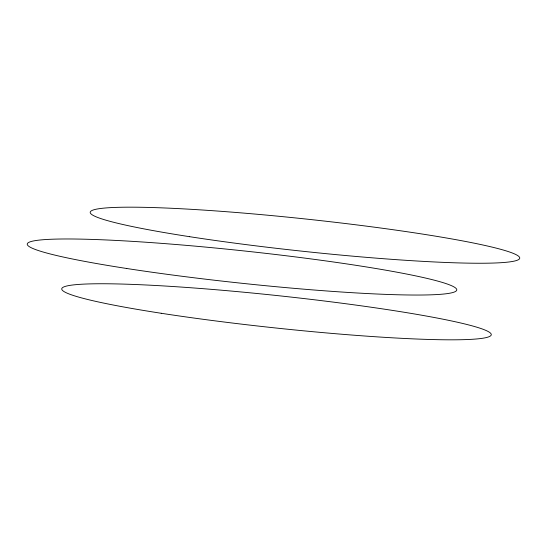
<?xml version="1.0" encoding="UTF-8"?>
<svg xmlns="http://www.w3.org/2000/svg" width="547" height="547" viewBox="0 0 547 547"><rect width="100%" height="100%" fill="white"/><g stroke="black" fill="none" stroke-linecap="round" stroke-linejoin="round"><path stroke-width="0.82" d="M161.228 313.274A215.969 16.191 6.1 0 0 491.069 335.29A215.969 16.191 6.1 0 0 177.255 286.799A215.969 16.191 6.1 0 0 161.228 313.274M189.693 236.701A215.969 16.191 6.1 0 0 519.534 258.71A215.969 16.191 6.1 0 0 205.72 210.226A215.969 16.191 6.1 0 0 189.693 236.701M126.726 268.495A215.969 16.191 6.1 0 0 456.567 290.512A215.969 16.191 6.1 0 0 142.753 242.02A215.969 16.191 6.1 0 0 126.726 268.495"/></g></svg>
